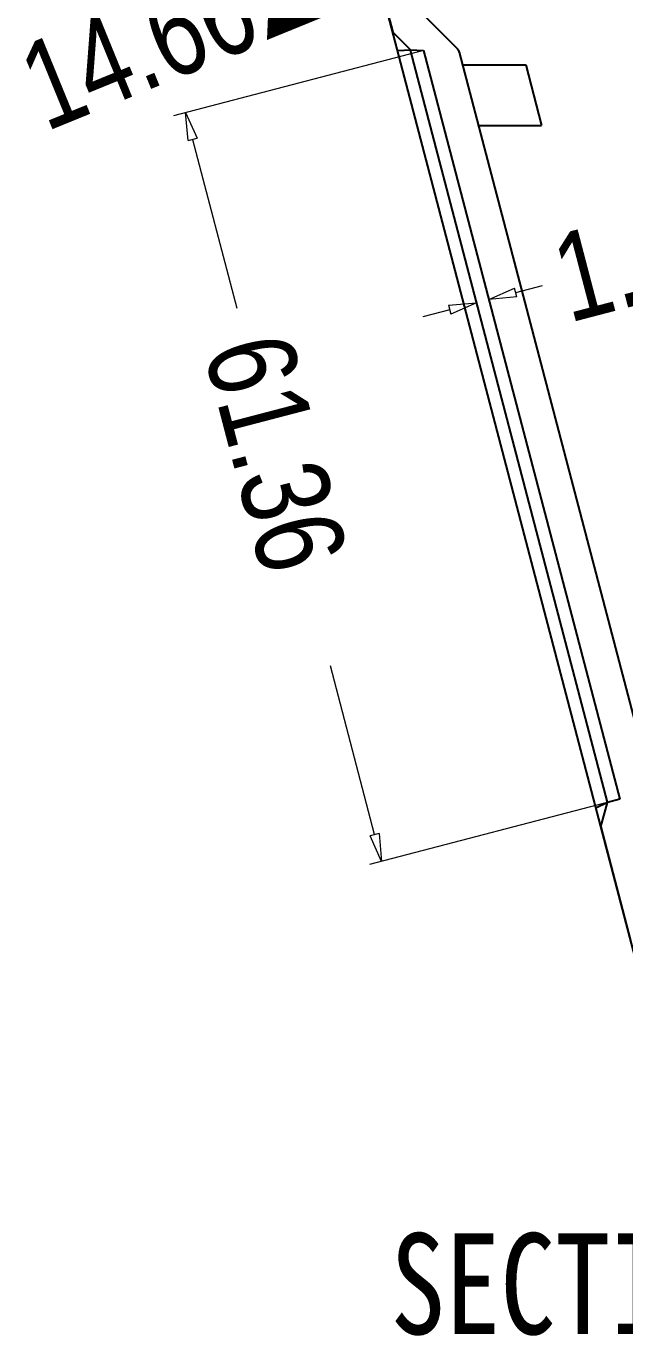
# Model space of a CAD drawing. Header units: inches. Extents: x -219 to 252, y -99 to 210.
# Drawn here: x -85.9 to -60.8, y 102.4 to 157.3 of the extents above; entities that cross this region are included whole.
import ezdxf

# ---------------------------------------------------------------- set-up
doc = ezdxf.new("R2010")
doc.units = ezdxf.units.IN
doc.header["$MEASUREMENT"] = 0
doc.layers.add('hatch', color=7, linetype='Continuous')

# ---------------------------------------------------------------- blocks, each defined once
blk = doc.blocks.new('block 88')
at = {"color": 3, "lineweight": 5, "true_color": 0x00ff00}
blk.add_lwpolyline([(-66.797, 145.032), (-67.116, 146.25)], dxfattribs=at)
blk = doc.blocks.new('block 89')
at = {"color": 3, "lineweight": 5, "true_color": 0x00ff00}
blk.add_lwpolyline([(-66.285, 145.166), (-66.604, 146.384)], dxfattribs=at)
blk = doc.blocks.new('block 90')
at = {"color": 3, "lineweight": 5, "true_color": 0x00ff00}
blk.add_lwpolyline([(-68.109, 145.443), (-69.236, 145.148)], dxfattribs=at)
blk = doc.blocks.new('block 91')
at = {"color": 3, "lineweight": 5, "true_color": 0x00ff00}
blk.add_lwpolyline([(-65.343, 146.167), (-64.216, 146.461)], dxfattribs=at)
blk = doc.blocks.new('block 93')
at = {"color": 3, "lineweight": 5, "true_color": 0x00ff00}
blk.add_lwpolyline([(-68.158, 145.631), (-66.982, 145.738)], dxfattribs=at)
blk = doc.blocks.new('block 94')
at = {"color": 3, "lineweight": 5, "true_color": 0x00ff00}
blk.add_lwpolyline([(-66.982, 145.738), (-68.06, 145.255)], dxfattribs=at)
blk = doc.blocks.new('block 95')
at = {"color": 3, "lineweight": 5, "true_color": 0x00ff00}
blk.add_lwpolyline([(-68.158, 145.631), (-68.06, 145.255)], dxfattribs=at)
blk = doc.blocks.new('block 92')
for name in ['block 93', 'block 94', 'block 95']:
    blk.add_blockref(name, (0, 0))
blk = doc.blocks.new('block 97')
at = {"color": 3, "lineweight": 5, "true_color": 0x00ff00}
blk.add_lwpolyline([(-65.293, 145.979), (-66.47, 145.872)], dxfattribs=at)
blk = doc.blocks.new('block 98')
at = {"color": 3, "lineweight": 5, "true_color": 0x00ff00}
blk.add_lwpolyline([(-66.47, 145.872), (-65.392, 146.354)], dxfattribs=at)
blk = doc.blocks.new('block 99')
at = {"color": 3, "lineweight": 5, "true_color": 0x00ff00}
blk.add_lwpolyline([(-65.293, 145.979), (-65.392, 146.354)], dxfattribs=at)
blk = doc.blocks.new('block 96')
for name in ['block 98', 'block 99', 'block 97']:
    blk.add_blockref(name, (0, 0))
blk = doc.blocks.new('block 100')
at = {"color": 7, "true_color": 0xffffff, "insert": (-63.101, 144.837), "char_height": 3.70665, "attachment_point": 7, "rotation": 14.6584}
blk.add_mtext('\\fAdobe Song Std L|b0|i0|c0|p34;\\W0.8;1.00', dxfattribs=at)
blk = doc.blocks.new('block 101')
at = {"lineweight": 0}
blk.add_lwpolyline([(-66.797, 145.032), (-66.797, 145.032)], dxfattribs=at)
blk = doc.blocks.new('block 102')
at = {"lineweight": 0}
blk.add_lwpolyline([(-66.285, 145.166), (-66.285, 145.166)], dxfattribs=at)
blk = doc.blocks.new('block 103')
at = {"lineweight": 0}
blk.add_lwpolyline([(-66.47, 145.872), (-66.47, 145.872)], dxfattribs=at)
blk = doc.blocks.new('block 87')
for name in ['block 100', 'block 88', 'block 89', 'block 96', 'block 91', 'block 92', 'block 103', 'block 90', 'block 102', 'block 101']:
    blk.add_blockref(name, (0, 0))
blk = doc.blocks.new('block 105')
at = {"color": 3, "lineweight": 5, "true_color": 0x00ff00}
blk.add_lwpolyline([(-60.983, 124.897), (-71.479, 122.151)], dxfattribs=at)
blk = doc.blocks.new('block 106')
at = {"color": 3, "lineweight": 5, "true_color": 0x00ff00}
blk.add_lwpolyline([(-69.205, 156.329), (-79.701, 153.583)], dxfattribs=at)
blk = doc.blocks.new('block 107')
at = {"color": 3, "lineweight": 5, "true_color": 0x00ff00}
blk.add_lwpolyline([(-71.262, 123.412), (-73.113, 130.491)], dxfattribs=at)
blk = doc.blocks.new('block 108')
at = {"color": 3, "lineweight": 5, "true_color": 0x00ff00}
blk.add_lwpolyline([(-78.894, 152.59), (-77.042, 145.512)], dxfattribs=at)
blk = doc.blocks.new('block 110')
at = {"color": 3, "lineweight": 5, "true_color": 0x00ff00}
blk.add_lwpolyline([(-71.074, 123.462), (-70.967, 122.285)], dxfattribs=at)
blk = doc.blocks.new('block 111')
at = {"color": 3, "lineweight": 5, "true_color": 0x00ff00}
blk.add_lwpolyline([(-70.967, 122.285), (-71.449, 123.363)], dxfattribs=at)
blk = doc.blocks.new('block 112')
at = {"color": 3, "lineweight": 5, "true_color": 0x00ff00}
blk.add_lwpolyline([(-71.074, 123.462), (-71.449, 123.363)], dxfattribs=at)
blk = doc.blocks.new('block 109')
for name in ['block 112', 'block 111', 'block 110']:
    blk.add_blockref(name, (0, 0))
blk = doc.blocks.new('block 114')
at = {"color": 3, "lineweight": 5, "true_color": 0x00ff00}
blk.add_lwpolyline([(-79.081, 152.541), (-79.188, 153.717)], dxfattribs=at)
blk = doc.blocks.new('block 115')
at = {"color": 3, "lineweight": 5, "true_color": 0x00ff00}
blk.add_lwpolyline([(-79.188, 153.717), (-78.706, 152.639)], dxfattribs=at)
blk = doc.blocks.new('block 116')
at = {"color": 3, "lineweight": 5, "true_color": 0x00ff00}
blk.add_lwpolyline([(-79.081, 152.541), (-78.706, 152.639)], dxfattribs=at)
blk = doc.blocks.new('block 113')
for name in ['block 114', 'block 115', 'block 116']:
    blk.add_blockref(name, (0, 0))
blk = doc.blocks.new('block 117')
at = {"color": 7, "true_color": 0xffffff, "insert": (-78.497, 143.748), "char_height": 3.70665, "attachment_point": 7, "rotation": 284.6584}
blk.add_mtext('\\fAdobe Song Std L|b0|i0|c0|p34;\\W0.8;61.36', dxfattribs=at)
blk = doc.blocks.new('block 118')
at = {"lineweight": 0}
blk.add_lwpolyline([(-60.983, 124.897), (-60.983, 124.897)], dxfattribs=at)
blk = doc.blocks.new('block 119')
at = {"lineweight": 0}
blk.add_lwpolyline([(-69.205, 156.329), (-69.205, 156.329)], dxfattribs=at)
blk = doc.blocks.new('block 120')
at = {"lineweight": 0}
blk.add_lwpolyline([(-79.188, 153.717), (-79.188, 153.717)], dxfattribs=at)
blk = doc.blocks.new('block 104')
for name in ['block 106', 'block 119', 'block 113', 'block 120', 'block 108', 'block 117', 'block 107', 'block 105', 'block 118', 'block 109']:
    blk.add_blockref(name, (0, 0))
blk = doc.blocks.new('block 131')
at = {"color": 7, "true_color": 0xffffff, "insert": (-85.031, 152.858), "char_height": 3.70665, "attachment_point": 7, "rotation": 22.2317}
blk.add_mtext('\\fAdobe Song Std L|b0|i0|c0|p34;\\W0.8;14.66▲', dxfattribs=at)
blk = doc.blocks.new('block 121')
blk.add_blockref('block 131', (0, 0))
blk = doc.blocks.new('block 1157')
at = {"color": 7, "lineweight": 25, "true_color": 0xffffff}
blk.add_lwpolyline([(-61.776, 123.742), (-60.528, 118.972)], dxfattribs=at)
blk = doc.blocks.new('block 1158')
at = {"color": 7, "lineweight": 25, "true_color": 0xffffff}
blk.add_lwpolyline([(-61.776, 123.742), (-61.496, 124.763)], dxfattribs=at)
blk = doc.blocks.new('block 1159')
at = {"color": 7, "lineweight": 25, "true_color": 0xffffff}
blk.add_lwpolyline([(-60.983, 124.897), (-61.496, 124.763)], dxfattribs=at)
blk = doc.blocks.new('block 1160')
at = {"color": 7, "lineweight": 25, "true_color": 0xffffff}
blk.add_lwpolyline([(-69.205, 156.329), (-60.983, 124.897)], dxfattribs=at)
blk = doc.blocks.new('block 1161')
at = {"color": 7, "lineweight": 25, "true_color": 0xffffff}
blk.add_lwpolyline([(-69.757, 156.348), (-69.205, 156.329)], dxfattribs=at)
blk = doc.blocks.new('block 1162')
at = {"color": 7, "lineweight": 25, "true_color": 0xffffff}
blk.add_lwpolyline([(-69.757, 156.348), (-70.502, 157.101)], dxfattribs=at)
blk = doc.blocks.new('block 1163')
at = {"color": 7, "lineweight": 25, "true_color": 0xffffff}
blk.add_lwpolyline([(-71.806, 162.089), (-70.502, 157.101)], dxfattribs=at)
blk = doc.blocks.new('block 1198')
at = {"color": 7, "lineweight": 25, "true_color": 0xffffff}
blk.add_lwpolyline([(-67.776, 156.378), (-69.166, 157.783)], dxfattribs=at)
blk = doc.blocks.new('block 1199')
at = {"color": 7, "lineweight": 25, "true_color": 0xffffff}
blk.add_open_spline([(-67.709, 156.259), (-67.709, 156.26), (-67.709, 156.261), (-67.71, 156.263), (-67.71, 156.264), (-67.711, 156.265), (-67.711, 156.267), (-67.711, 156.268), (-67.712, 156.27), (-67.712, 156.271), (-67.713, 156.272), (-67.713, 156.274), (-67.714, 156.275), (-67.714, 156.276), (-67.714, 156.278), (-67.715, 156.279), (-67.715, 156.28), (-67.716, 156.282), (-67.716, 156.283), (-67.717, 156.285), (-67.717, 156.286), (-67.718, 156.287), (-67.718, 156.289), (-67.719, 156.29), (-67.72, 156.291), (-67.72, 156.293), (-67.721, 156.294), (-67.721, 156.295), (-67.722, 156.297), (-67.722, 156.298), (-67.723, 156.299), (-67.724, 156.301), (-67.724, 156.302), (-67.725, 156.303), (-67.725, 156.305), (-67.726, 156.306), (-67.727, 156.307), (-67.727, 156.308), (-67.728, 156.31), (-67.729, 156.311), (-67.729, 156.312), (-67.73, 156.314), (-67.731, 156.315), (-67.731, 156.316), (-67.732, 156.317), (-67.733, 156.319), (-67.733, 156.32), (-67.734, 156.321), (-67.735, 156.323), (-67.735, 156.324), (-67.736, 156.325), (-67.737, 156.326), (-67.738, 156.328), (-67.738, 156.329), (-67.739, 156.33), (-67.74, 156.331), (-67.741, 156.333), (-67.741, 156.334), (-67.742, 156.335), (-67.743, 156.336), (-67.744, 156.337), (-67.745, 156.339), (-67.745, 156.34), (-67.746, 156.341), (-67.747, 156.342), (-67.748, 156.343), (-67.749, 156.345), (-67.75, 156.346), (-67.75, 156.347), (-67.751, 156.348), (-67.752, 156.349), (-67.753, 156.35), (-67.754, 156.352), (-67.755, 156.353), (-67.756, 156.354), (-67.757, 156.355), (-67.757, 156.356), (-67.758, 156.357), (-67.759, 156.358), (-67.76, 156.36), (-67.761, 156.361), (-67.762, 156.362), (-67.763, 156.363), (-67.764, 156.364), (-67.765, 156.365), (-67.766, 156.366), (-67.767, 156.367), (-67.768, 156.368), (-67.769, 156.369), (-67.77, 156.37), (-67.771, 156.371), (-67.772, 156.372), (-67.773, 156.374), (-67.774, 156.375), (-67.774, 156.376), (-67.775, 156.377), (-67.776, 156.378)], degree=3, knots=[0, 0, 0, 0, 1, 1, 1, 2, 2, 2, 3, 3, 3, 4, 4, 4, 5, 5, 5, 6, 6, 6, 7, 7, 7, 8, 8, 8, 9, 9, 9, 10, 10, 10, 11, 11, 11, 12, 12, 12, 13, 13, 13, 14, 14, 14, 15, 15, 15, 16, 16, 16, 17, 17, 17, 18, 18, 18, 19, 19, 19, 20, 20, 20, 21, 21, 21, 22, 22, 22, 23, 23, 23, 24, 24, 24, 25, 25, 25, 26, 26, 26, 27, 27, 27, 28, 28, 28, 29, 29, 29, 30, 30, 30, 31, 31, 31, 32, 32, 32, 32], dxfattribs=at)
blk = doc.blocks.new('block 1200')
at = {"color": 7, "lineweight": 25, "true_color": 0xffffff}
blk.add_lwpolyline([(-67.709, 156.259), (-59.753, 125.844)], dxfattribs=at)
blk = doc.blocks.new('block 1743')
at = {"color": 7, "lineweight": 25, "true_color": 0xffffff}
blk.add_lwpolyline([(-60.983, 124.897), (-61.496, 124.763)], dxfattribs=at)
blk = doc.blocks.new('block 1763')
at = {"color": 7, "lineweight": 25, "true_color": 0xffffff}
blk.add_lwpolyline([(-60.032, 117.076), (-72.302, 163.985)], dxfattribs=at)
blk = doc.blocks.new('block 1772')
at = {"color": 7, "lineweight": 25, "true_color": 0xffffff}
blk.add_lwpolyline([(-61.498, 124.771), (-69.755, 156.34)], dxfattribs=at)
blk = doc.blocks.new('block 1775')
at = {"color": 7, "lineweight": 25, "true_color": 0xffffff}
blk.add_lwpolyline([(-69.205, 156.329), (-60.983, 124.897)], dxfattribs=at)
blk = doc.blocks.new('block 1780')
at = {"color": 7, "lineweight": 25, "true_color": 0xffffff}
blk.add_lwpolyline([(-67.709, 156.259), (-59.753, 125.844)], dxfattribs=at)
blk = doc.blocks.new('block 1783')
at = {"color": 7, "lineweight": 25, "true_color": 0xffffff}
blk.add_lwpolyline([(-69.757, 156.348), (-70.502, 157.101)], dxfattribs=at)
blk = doc.blocks.new('block 1784')
at = {"color": 7, "lineweight": 25, "true_color": 0xffffff}
blk.add_lwpolyline([(-67.776, 156.378), (-69.166, 157.783)], dxfattribs=at)
blk = doc.blocks.new('block 1785')
at = {"color": 7, "lineweight": 25, "true_color": 0xffffff}
blk.add_lwpolyline([(-64.921, 155.725), (-64.257, 153.183)], dxfattribs=at)
blk = doc.blocks.new('block 1790')
at = {"color": 7, "lineweight": 25, "true_color": 0xffffff}
blk.add_lwpolyline([(-66.904, 153.183), (-64.257, 153.183)], dxfattribs=at)
blk = doc.blocks.new('block 1795')
at = {"color": 7, "lineweight": 25, "true_color": 0xffffff}
blk.add_lwpolyline([(-61.776, 123.742), (-61.496, 124.763)], dxfattribs=at)
blk = doc.blocks.new('block 1796')
at = {"color": 7, "lineweight": 25, "true_color": 0xffffff}
blk.add_lwpolyline([(-69.755, 156.34), (-70.294, 156.307)], dxfattribs=at)
blk = doc.blocks.new('block 1797')
at = {"color": 7, "lineweight": 25, "true_color": 0xffffff}
blk.add_lwpolyline([(-67.569, 155.725), (-64.918, 155.725)], dxfattribs=at)
blk = doc.blocks.new('block 1798')
at = {"color": 7, "lineweight": 25, "true_color": 0xffffff}
blk.add_lwpolyline([(-69.757, 156.348), (-69.205, 156.329)], dxfattribs=at)
blk = doc.blocks.new('block 1860')
at = {"color": 7, "lineweight": 25, "true_color": 0xffffff}
blk.add_lwpolyline([(-61.983, 124.536), (-61.498, 124.771)], dxfattribs=at)
blk = doc.blocks.new('block 2592')
at = {"color": 7, "lineweight": 25, "true_color": 0xffffff}
blk.add_open_spline([(-67.709, 156.259), (-67.72, 156.303), (-67.744, 156.345), (-67.776, 156.378)], degree=3, dxfattribs=at)
blk = doc.blocks.new('block 4385')
at = {"layer": 'hatch', "color": 6, "true_color": 0xff00ff, "insert": (-70.601, 102.372), "char_height": 4.23617, "attachment_point": 7}
blk.add_mtext('\\fTxt|b0|i0|c0|p34;\\W0.8;SECTION B-B', dxfattribs=at)

msp = doc.modelspace()

# ---------------------------------------------------------------- block references
for name in ['block 121', 'block 1763', 'block 1163', 'block 1198', 'block 1784', 'block 1162', 'block 1783', 'block 104', 'block 1796', 'block 1161', 'block 1798', 'block 1772', 'block 1160', 'block 1775', 'block 1199', 'block 2592', 'block 1200', 'block 1780', 'block 1797', 'block 1785', 'block 1790', 'block 87', 'block 1159', 'block 1743', 'block 1860', 'block 1158', 'block 1795', 'block 1157']:
    msp.add_blockref(name, (0, 0))
at = {"layer": 'hatch'}
msp.add_blockref('block 4385', (0, 0), dxfattribs=at)

doc.saveas('drawing.dxf')
